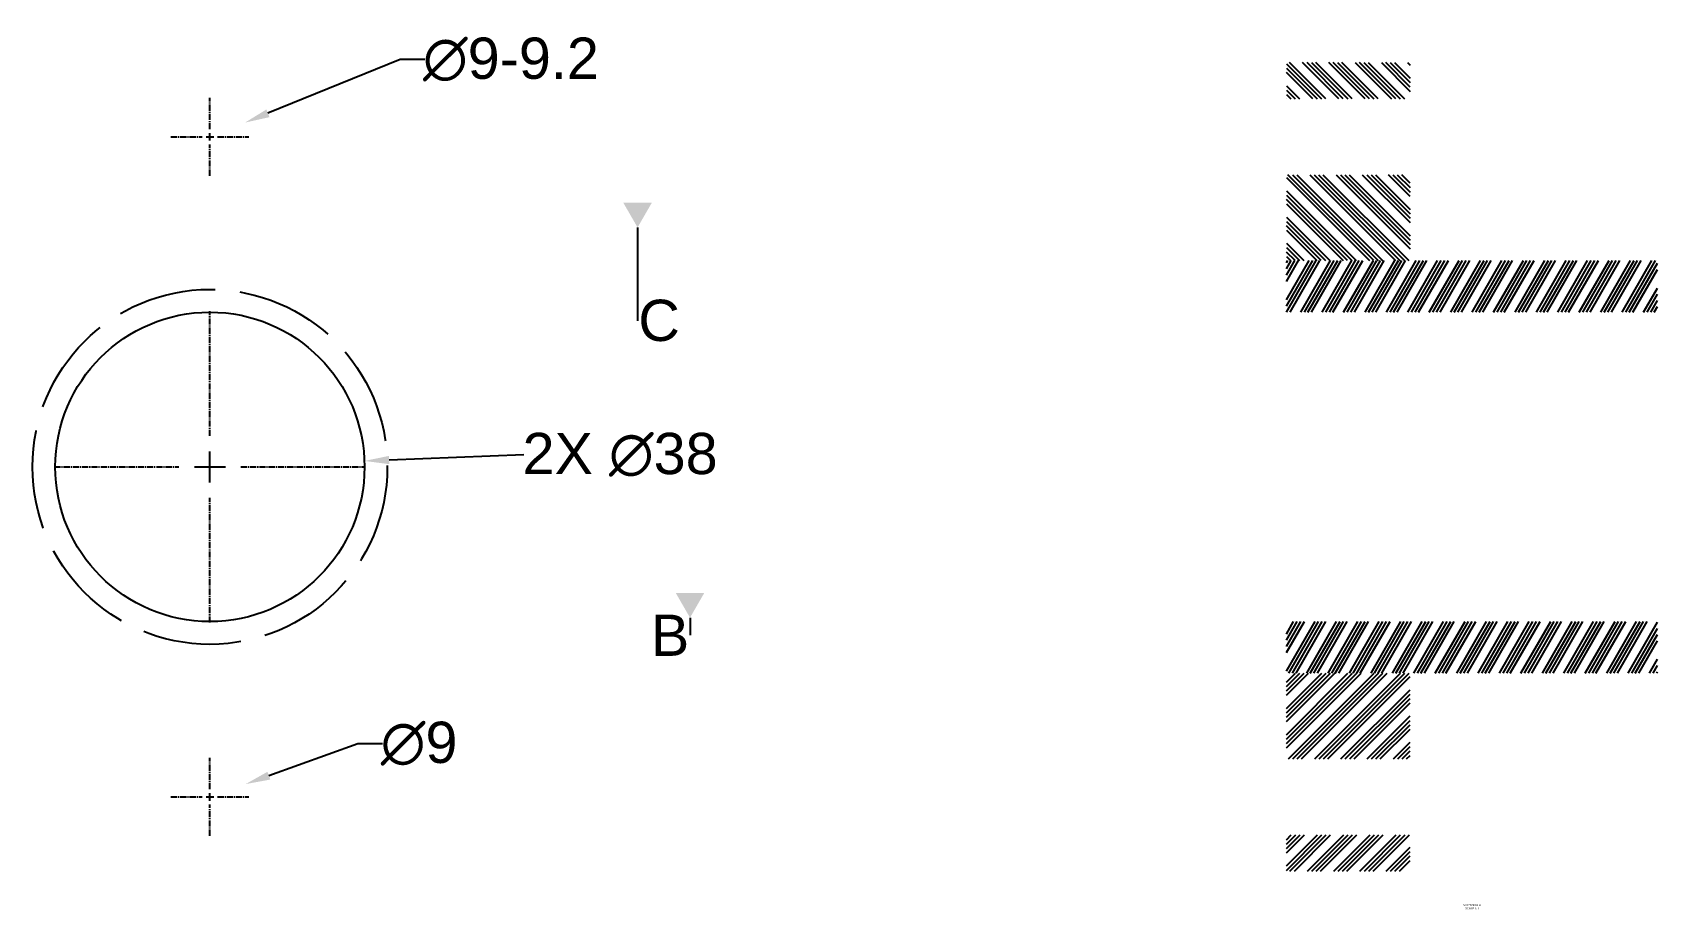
# Paper-space layout 'WK_10-Q2' of a CAD drawing. Header units: millimetres. Extents: x 21 to 218, y 82 to 188.
import ezdxf
from ezdxf import colors
from ezdxf.entities.mleader import LeaderData, LeaderLine
from ezdxf.math import Vec2, Vec3

# ---------------------------------------------------------------- set-up
doc = ezdxf.new("R2010")
doc.units = ezdxf.units.MM
doc.header["$MEASUREMENT"] = 0
doc.header["$PDMODE"] = 35
doc.header["$PDSIZE"] = 5
doc.linetypes.add('ACAD_ISO02W100', pattern=[15, 12, -3])
doc.linetypes.add('CENTER2', pattern=[1.125, 0.75, -0.125, 0.125, -0.125])
doc.layers.add('MD_Annotation', color=7, linetype='Continuous', lineweight=25)
doc.layers.add('MD_Hatching', color=7, linetype='Continuous', lineweight=25)
doc.styles.get("Standard").update_dxf_attribs({"font": 'arial.ttf'})
doc.dimstyles.get("Standard").update_dxf_attribs({"dimtxt": 5, "dimasz": 3, "dimexe": 0.18, "dimexo": 0.0625, "dimgap": 0.09, "dimtad": 0, "dimtih": 1, "dimtoh": 1, "dimdec": 0, "dimzin": 0, "dimdsep": 46, "dimtxsty": 'Standard', "dimcen": 0.09, "dimadec": 0, "dimazin": 0, "dimtfac": 1, "dimtdec": 0, "dimtofl": 0, "dimtmove": 0, "dimatfit": 3, "dimfxl": 1, "dimtolj": 1, "dimtzin": 0, "dimarcsym": 0})

# ---------------------------------------------------------------- blocks, each defined once
blk = doc.blocks.new('*U15')
at = {"color": 0, "linetype": 'CENTER2', "transparency": 16777216}
for p, q in [((0, 0.92), (0, 4.72)), ((-4.72, 0), (-0.92, 0)), ((0.92, 0), (4.72, 0)), ((0, -4.72), (0, -0.92))]:
    blk.add_line(p, q, dxfattribs=at)
at = {"color": 0, "linetype": 'Continuous', "transparency": 16777216}
for p, q in [((-0.46, 0), (0.46, 0)), ((0, -0.46), (0, 0.46))]:
    blk.add_line(p, q, dxfattribs=at)
blk = doc.blocks.new('*U16')
at = {"color": 0, "linetype": 'CENTER2', "transparency": 16777216}
for p, q in [((0, 0.92), (0, 4.72)), ((-4.72, 0), (-0.92, 0)), ((0.92, 0), (4.72, 0)), ((0, -4.72), (0, -0.92))]:
    blk.add_line(p, q, dxfattribs=at)
at = {"color": 0, "linetype": 'Continuous', "transparency": 16777216}
for p, q in [((-0.46, 0), (0.46, 0)), ((0, -0.46), (0, 0.46))]:
    blk.add_line(p, q, dxfattribs=at)
blk = doc.blocks.new('*U17')
at = {"color": 0, "linetype": 'CENTER2', "transparency": 16777216}
for p, q in [((0, 3.75), (0, 18.87)), ((-18.87, 0), (-3.75, 0)), ((3.75, 0), (18.87, 0)), ((0, -18.87), (0, -3.75))]:
    blk.add_line(p, q, dxfattribs=at)
at = {"color": 0, "linetype": 'Continuous', "transparency": 16777216}
for p, q in [((-1.875, 0), (1.875, 0)), ((0, -1.875), (0, 1.875))]:
    blk.add_line(p, q, dxfattribs=at)
blk = doc.blocks.new('*D18')
at = {"color": 0, "lineweight": -2, "transparency": 16777216}
for p, q in [((65.6, 184.9), (49.57, 178.39)), ((68.6, 184.9), (65.6, 184.9)), ((42.44, 175.53), (42.62, 175.53)), ((42.53, 175.44), (42.53, 175.62))]:
    blk.add_line(p, q, dxfattribs=at)
at = {"color": 0, "transparency": 16777216}
blk.add_solid([(49.38, 178.85), (49.76, 177.92), (46.79, 177.26)], dxfattribs=at)
at = {"layer": 'Defpoints', "color": 0, "transparency": 16777216}
for p in [(46.79, 177.26), (38.27, 173.79)]:
    blk.add_point(p, dxfattribs=at)
at = {"color": 0, "transparency": 16777216, "insert": (79.04, 184.9), "char_height": 5, "width": 8.7278, "attachment_point": 5}
blk.add_mtext('\\A1;∅9-9.2', dxfattribs=at)
blk = doc.blocks.new('_DatumFilled')
at = {"color": 0, "linetype": 'ByBlock'}
blk.add_solid([(0, 0.577), (-1, 0), (0, -0.577)], dxfattribs=at)
blk = doc.blocks.new('*D20')
at = {"color": 0, "lineweight": -2, "transparency": 16777216}
for p, q in [((80.59, 136.99), (64.26, 136.36)), ((42.44, 135.53), (42.62, 135.53)), ((42.53, 135.44), (42.53, 135.62))]:
    blk.add_line(p, q, dxfattribs=at)
at = {"color": 0, "transparency": 16777216}
blk.add_solid([(64.24, 136.86), (64.28, 135.86), (61.27, 136.25)], dxfattribs=at)
at = {"layer": 'Defpoints', "color": 0, "transparency": 16777216}
for p in [(61.27, 136.25), (23.79, 134.81)]:
    blk.add_point(p, dxfattribs=at)
at = {"color": 0, "transparency": 16777216, "insert": (92.27, 136.99), "char_height": 5, "attachment_point": 5}
blk.add_mtext('\\A1;2X ∅38', dxfattribs=at)
blk = doc.blocks.new('*D21')
at = {"color": 0, "lineweight": -2, "transparency": 16777216}
for p, q in [((60.45, 101.98), (49.68, 98.1)), ((63.45, 101.98), (60.45, 101.98)), ((42.44, 95.53), (42.62, 95.53)), ((42.53, 95.44), (42.53, 95.62))]:
    blk.add_line(p, q, dxfattribs=at)
at = {"color": 0, "transparency": 16777216}
blk.add_solid([(49.51, 98.57), (49.85, 97.63), (46.86, 97.08)], dxfattribs=at)
at = {"layer": 'Defpoints', "color": 0, "transparency": 16777216}
for p in [(46.86, 97.08), (38.2, 93.97)]:
    blk.add_point(p, dxfattribs=at)
at = {"color": 0, "transparency": 16777216, "insert": (67.9, 101.98), "char_height": 5, "attachment_point": 5}
blk.add_mtext('\\A1;∅9', dxfattribs=at)

psp = doc.layouts.new('WK_10-Q2')

# ---------------------------------------------------------------- hatches: boundary and pattern name
at = {"layer": 'MD_Hatching'}
h = psp.add_hatch(dxfattribs=at)
h.set_pattern_fill('ANSI34', color=256, scale=3, angle=90, style=0)
h.paths.add_polyline_path([(188.07, 180.13), (188.07, 184.53), (173.07, 184.53), (173.07, 180.13)], flags=0)
h.paths.add_polyline_path([(173.07, 160.53), (188.07, 160.53), (188.07, 170.93), (173.07, 170.93)], flags=0)
h = psp.add_hatch(dxfattribs=at)
h.set_pattern_fill('ANSI34', color=256, scale=3, angle=15, style=0)
h.paths.add_polyline_path([(218.07, 160.53), (188.07, 160.53), (173.07, 160.53), (173.07, 154.28), (218.07, 154.28)], flags=0)
h.paths.add_polyline_path([(173.07, 110.53), (188.07, 110.53), (218.07, 110.53), (218.07, 116.78), (173.07, 116.78)], flags=0)
h = psp.add_hatch(dxfattribs=at)
h.set_pattern_fill('ANSI34', color=256, scale=3, style=0)
h.paths.add_polyline_path([(173.07, 90.93), (173.07, 86.53), (188.07, 86.53), (188.07, 90.93)], flags=0)
h.paths.add_polyline_path([(188.07, 110.53), (173.07, 110.53), (173.07, 100.13), (188.07, 100.13)], flags=0)

# ---------------------------------------------------------------- linework, layer by layer
at = {"linetype": 'ACAD_ISO02W100'}
psp.add_circle((42.53, 135.53), 21.51, dxfattribs=at)
psp.add_circle((42.53, 135.53), 18.75)

# ---------------------------------------------------------------- block references
at = {"linetype": 'CENTER2'}
for name, p in [('*U15', (42.53, 175.53)), ('*U17', (42.53, 135.53)), ('*U16', (42.53, 95.53))]:
    psp.add_blockref(name, p, dxfattribs=at)

# ---------------------------------------------------------------- texts
at = {"layer": 'MD_Annotation', "insert": (195.57, 82.53), "char_height": 0.24, "width": 2.2482, "attachment_point": 2}
psp.add_mtext('SECTION A-A\\PSCALE 1:1', dxfattribs=at)

# ---------------------------------------------------------------- dimensions: what is measured, and where the dimension line sits
dim = psp.add_diameter_dim_2p(p1=(38.27, 173.79), p2=(46.79, 177.26), text='<>-9.2', dimstyle='Standard', override={"dimlfac": -1})
dim.commit()
dim.dimension.update_dxf_attribs({"geometry": '*D18', "text_midpoint": (79.04, 184.9), "dimtype": 163})
dim = psp.add_diameter_dim_2p(p1=(23.79, 134.81), p2=(61.27, 136.25), text='2X <>', dimstyle='Standard')
dim.commit()
dim.dimension.update_dxf_attribs({"geometry": '*D20', "text_midpoint": (80.59, 136.99), "dimtype": 163})
dim = psp.add_diameter_dim_2p(p1=(38.2, 93.97), p2=(46.86, 97.08), dimstyle='Standard', override={"dimlfac": -1})
dim.commit()
dim.dimension.update_dxf_attribs({"geometry": '*D21', "text_midpoint": (67.9, 101.98), "dimtype": 163})

# ---------------------------------------------------------------- leaders
ml = psp.add_multileader_mtext('Standard')
ml.set_content('C', color=256)
ml.set_leader_properties()
ml.set_arrow_properties(name='DATUMFILLED')
ml.build(insert=Vec2(0, 0))
ml.multileader.update_dxf_attribs({"has_text_frame": 1, "dogleg_length": 0, "arrow_head_size": 3})
ctx = ml.context
ctx.base_point, ctx.char_height, ctx.arrow_head_size, ctx.landing_gap_size, ctx.plane_origin = Vec3(94.39, 153.25), 5, 3, 0.09, Vec3(94.39, 167.55)
notes = []
notes.append((ctx, [(0, (1, 1, 0), (94.39, 153.25), (1, 0), 0, [(0, [(94.39, 167.55)], 0, [])])]))
ctx.mtext.insert, ctx.mtext.flow_direction = Vec3(94.48, 155.79), 5
ml = psp.add_multileader_mtext('Standard')
ml.set_content('B', color=256)
ml.set_leader_properties()
ml.set_arrow_properties(name='DATUMFILLED')
ml.build(insert=Vec2(0, 0))
ml.multileader.update_dxf_attribs({"has_text_frame": 1, "dogleg_length": 0, "arrow_head_size": 3})
ctx = ml.context
ctx.base_point, ctx.char_height, ctx.arrow_head_size, ctx.landing_gap_size, ctx.plane_origin = Vec3(96.79, 115.12), 5, 3, 0.09, Vec3(100.75, 120.25)
ctx.text_align_type = 2
notes.append((ctx, [(0, (1, 1, 0), (100.75, 115.12), (-1, 0), 0, [(0, [(100.75, 120.25)], 0, [])])]))
ctx.mtext.insert, ctx.mtext.alignment, ctx.mtext.flow_direction = Vec3(100.66, 117.62), 3, 5
for ctx, leaders in notes:
    for number, flags, end, landing, length, lines in leaders:
        leader = LeaderData()
        leader.index, (leader.has_last_leader_line, leader.has_dogleg_vector, leader.attachment_direction) = number, flags
        leader.last_leader_point, leader.dogleg_vector, leader.dogleg_length = Vec3(end), Vec3(landing), length
        for number, points, colour, breaks in lines:
            line = LeaderLine()
            line.index, line.vertices, line.color, line.breaks = number, Vec3.list(points), colors.encode_raw_color(colour), breaks
            leader.lines.append(line)
        ctx.leaders.append(leader)

doc.saveas('drawing.dxf')
